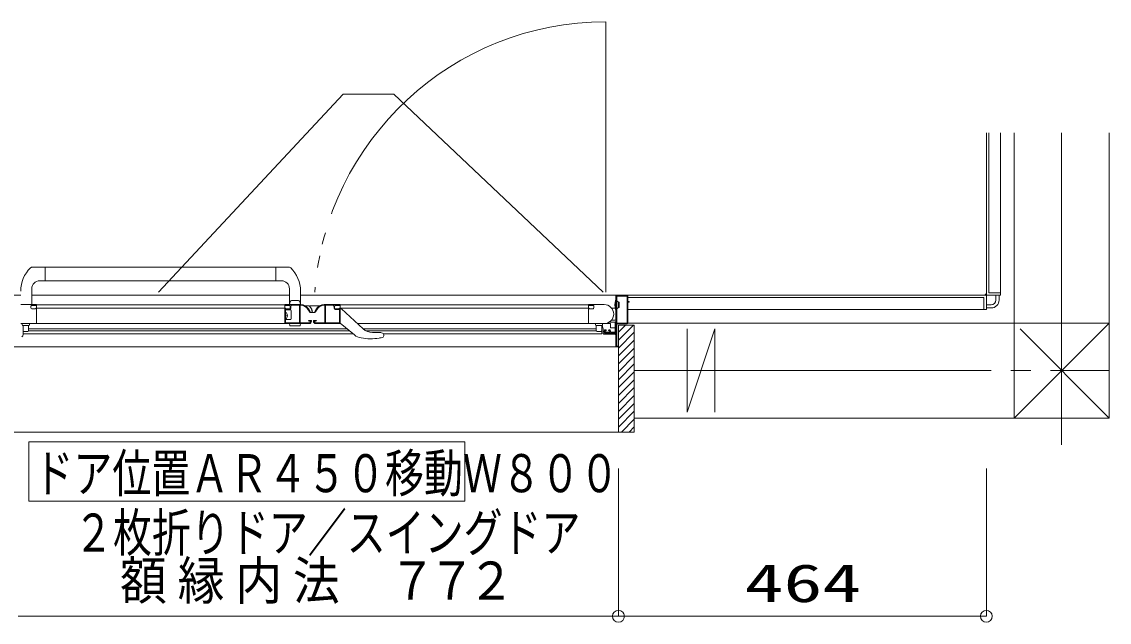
# Model space of a CAD drawing. Units: millimetres on the paper. Extents: x -305 to 305, y -152 to 152.
# Drawn here: x -120 to -65.1, y -71.4 to -41.1 of the extents above; entities that cross this region are included whole.
import ezdxf
from ezdxf.enums import TextEntityAlignment as Align

# ---------------------------------------------------------------- set-up
doc = ezdxf.new("R2010")
doc.units = ezdxf.units.MM
doc.linetypes.add('LONG_CHAIN', pattern=[21, 18, -1, 1, -1])
doc.linetypes.add('LONG_DOUBLE_CHAIN', pattern=[21.8, 18, -1, 0.6, -0.6, 0.6, -1])
doc.layers.add('0-0_0', color=7, linetype='Continuous', lineweight=9)
doc.layers.add('0-1_VIEW0001', color=7, linetype='Continuous', lineweight=9)
doc.styles.add('ＭＳ ゴシック', font='')
doc.styles.get('ＭＳ ゴシック').set_extended_font_data('MS Gothic')

# ---------------------------------------------------------------- blocks, each defined once
blk = doc.blocks.new('_ORIGIN')
at = {"layer": '0-0_0'}
blk.add_line((0, 0), (-1, 0), dxfattribs=at)
blk.add_circle((0, 0), 0.5, dxfattribs=at)

msp = doc.modelspace()

# ---------------------------------------------------------------- linework, layer by layer
at = {"layer": '0-1_VIEW0001', "linetype": 'LONG_DOUBLE_CHAIN'}
for p, q in [((-90.517, -41.094), (-90.517, -54.736)), ((-103.76, -44.746), (-113.084, -54.736)), ((-103.76, -44.746), (-101.208, -44.746)), ((-101.208, -44.746), (-90.647, -54.736))]:
    msp.add_line(p, q, dxfattribs=at)
at = {"layer": '0-1_VIEW0001'}
for p, q in [((-71.317, -46.695), (-71.317, -54.876)), ((-71.317, -46.695), (-71.317, -54.777)), ((-71.197, -46.695), (-71.197, -54.776)), ((-70.597, -46.695), (-70.597, -54.896)), ((-69.917, -46.695), (-69.917, -61.096)), ((-65.117, -46.695), (-65.117, -61.095)), ((-119.484, -53.484), (-106.47, -53.484)), ((-118.796, -54.164), (-118.796, -53.484)), ((-107.157, -54.164), (-107.157, -53.484)), ((-119.076, -54.164), (-106.876, -54.164)), ((-119.476, -55.364), (-119.476, -54.564)), ((-106.477, -55.364), (-106.477, -54.564)), ((-105.917, -54.682), (-105.917, -55.364)), ((-71.197, -54.776), (-70.597, -54.776)), ((-120.037, -55.364), (-119.249, -55.364)), ((-119.477, -54.896), (-106.477, -54.896)), ((-119.243, -55.408), (-119.254, -55.415)), ((-106.717, -55.376), (-119.237, -55.376)), ((-119.237, -55.376), (-119.237, -55.397)), ((-106.717, -55.397), (-106.717, -55.376)), ((-106.717, -56.316), (-106.717, -55.376)), ((-106.7, -55.415), (-106.711, -55.408)), ((-106.705, -55.364), (-105.916, -55.364)), ((-106.477, -55.364), (-106.436, -55.209)), ((-106.017, -55.164), (-106.378, -55.164)), ((-106.345, -55.4), (-105.985, -55.4)), ((-105.973, -55.412), (-105.973, -56.276)), ((-105.917, -55.364), (-105.959, -55.209)), ((-105.937, -55.412), (-105.937, -56.276)), ((-105.916, -55.4), (-105.925, -55.4)), ((-71.337, -54.896), (-105.917, -54.896)), ((-105.917, -54.896), (-71.436, -54.896)), ((-105.917, -54.896), (-90.017, -54.896)), ((-103.929, -55.364), (-104.718, -55.364)), ((-104.718, -55.4), (-104.709, -55.4)), ((-104.697, -55.412), (-104.697, -56.276)), ((-104.661, -55.412), (-104.661, -56.276)), ((-104.289, -55.4), (-104.649, -55.4)), ((-103.934, -55.415), (-103.923, -55.408)), ((-103.917, -55.376), (-103.917, -56.324)), ((-103.917, -55.376), (-91.397, -55.376)), ((-103.917, -55.397), (-103.917, -55.376)), ((-91.397, -55.376), (-91.397, -56.324)), ((-91.397, -55.376), (-91.397, -55.397)), ((-91.391, -55.408), (-91.38, -55.415)), ((-90.597, -55.364), (-91.385, -55.364)), ((-90.017, -57.496), (-90.017, -54.896)), ((-89.997, -55.136), (-90.013, -55.136)), ((-89.997, -54.916), (-89.997, -56.752)), ((-89.985, -55.202), (-89.969, -55.202)), ((-89.437, -54.896), (-89.977, -54.896)), ((-89.957, -54.944), (-89.957, -56.288)), ((-89.445, -54.932), (-89.945, -54.932)), ((-89.877, -55.516), (-89.877, -55.236)), ((-89.837, -55.236), (-89.837, -55.516)), ((-89.433, -56.288), (-89.433, -54.944)), ((-89.397, -55.204), (-89.397, -54.936)), ((-71.437, -55.016), (-89.397, -55.016)), ((-89.397, -56.296), (-89.397, -55.26)), ((-89.345, -55.216), (-89.385, -55.216)), ((-89.385, -55.248), (-89.345, -55.248)), ((-89.337, -55.24), (-89.337, -55.224)), ((-71.437, -55.016), (-71.437, -55.616)), ((-71.317, -54.916), (-71.317, -55.616)), ((-71.077, -55.376), (-71.317, -55.376)), ((-71.297, -54.896), (-70.597, -54.896)), ((-70.837, -55.136), (-70.837, -54.896)), ((-70.677, -55.137), (-70.677, -54.896)), ((-119.517, -55.436), (-119.517, -55.536)), ((-119.26, -55.416), (-119.497, -55.416)), ((-119.477, -55.576), (-119.297, -55.576)), ((-119.265, -55.544), (-119.26, -55.544)), ((-119.254, -55.546), (-119.243, -55.553)), ((-119.237, -55.544), (-106.717, -55.544)), ((-119.237, -55.563), (-119.237, -56.316)), ((-106.711, -55.553), (-106.7, -55.546)), ((-106.457, -55.416), (-106.694, -55.416)), ((-106.694, -55.544), (-106.689, -55.544)), ((-106.437, -55.624), (-106.677, -55.624)), ((-106.677, -56.276), (-106.677, -55.624)), ((-106.677, -55.844), (-106.677, -55.798)), ((-106.665, -55.612), (-106.465, -55.612)), ((-106.657, -55.576), (-106.477, -55.576)), ((-106.578, -55.907), (-106.613, -55.907)), ((-106.437, -55.536), (-106.437, -55.436)), ((-106.405, -55.552), (-106.405, -55.46)), ((-106.397, -55.664), (-106.397, -56.084)), ((-105.677, -55.428), (-105.492, -55.428)), ((-105.485, -55.703), (-105.531, -55.622)), ((-105.5, -55.604), (-105.44, -55.708)), ((-105.441, -55.713), (-105.441, -55.752)), ((-105.429, -55.764), (-105.336, -55.764)), ((-105.342, -55.436), (-105.427, -55.436)), ((-104.956, -55.428), (-105.317, -55.428)), ((-105.205, -55.764), (-105.299, -55.764)), ((-105.134, -55.604), (-105.194, -55.708)), ((-105.193, -55.713), (-105.193, -55.752)), ((-105.149, -55.703), (-105.102, -55.622)), ((-104.229, -55.552), (-104.229, -55.46)), ((-104.197, -55.536), (-104.197, -55.436)), ((-104.177, -55.416), (-103.94, -55.416)), ((-103.969, -55.612), (-104.169, -55.612)), ((-103.977, -55.576), (-104.157, -55.576)), ((-103.957, -56.276), (-103.957, -55.624)), ((-103.94, -55.544), (-103.945, -55.544)), ((-103.923, -55.553), (-103.934, -55.546)), ((-91.397, -55.544), (-103.917, -55.544)), ((-103.917, -56.316), (-103.917, -55.563)), ((-103.917, -55.584), (-103.857, -55.584)), ((-103.857, -55.584), (-102.757, -56.59)), ((-91.397, -55.563), (-91.397, -56.316)), ((-91.38, -55.546), (-91.391, -55.553)), ((-91.374, -55.416), (-91.137, -55.416)), ((-91.369, -55.544), (-91.374, -55.544)), ((-91.157, -55.576), (-91.337, -55.576)), ((-91.117, -55.436), (-91.117, -55.536)), ((-90.043, -55.544), (-90.222, -55.544)), ((-89.997, -55.616), (-90.013, -55.616)), ((-89.985, -55.55), (-89.969, -55.55)), ((-89.877, -55.516), (-89.94, -55.564)), ((-89.837, -55.516), (-89.877, -55.516)), ((-71.317, -55.616), (-89.397, -55.616)), ((-71.077, -55.536), (-71.317, -55.536)), ((-119.245, -56.324), (-120.037, -56.324)), ((-119.957, -56.324), (-119.957, -56.384)), ((-119.637, -56.424), (-119.917, -56.424)), ((-119.917, -56.887), (-119.917, -56.424)), ((-119.637, -56.684), (-119.637, -56.424)), ((-119.597, -56.384), (-119.597, -56.324)), ((-106.717, -56.324), (-106.717, -56.124)), ((-106.717, -56.257), (-106.717, -56.184)), ((-106.717, -56.3), (-106.717, -56.257)), ((-106.717, -56.304), (-106.717, -56.3)), ((-106.677, -56.324), (-106.709, -56.324)), ((-106.677, -56.09), (-106.677, -56.044)), ((-106.677, -56.124), (-106.437, -56.124)), ((-105.981, -56.284), (-106.669, -56.284)), ((-106.477, -56.324), (-106.451, -56.423)), ((-105.971, -56.444), (-106.424, -56.444)), ((-105.917, -56.324), (-105.944, -56.423)), ((-105.929, -56.284), (-105.461, -56.284)), ((-105.505, -56.16), (-105.385, -56.16)), ((-105.441, -56.2), (-105.482, -56.2)), ((-105.421, -56.244), (-105.421, -56.22)), ((-105.365, -56.18), (-105.365, -56.204)), ((-105.269, -56.18), (-105.269, -56.204)), ((-105.129, -56.16), (-105.249, -56.16)), ((-105.213, -56.244), (-105.213, -56.22)), ((-105.193, -56.2), (-105.151, -56.2)), ((-104.705, -56.284), (-105.173, -56.284)), ((-105.149, -56.324), (-103.925, -56.324)), ((-104.653, -56.284), (-103.965, -56.284)), ((-103.201, -56.895), (-103.917, -56.304)), ((-90.277, -56.324), (-103.048, -56.324)), ((-91.037, -56.384), (-91.037, -56.324)), ((-90.997, -56.424), (-90.717, -56.424)), ((-90.997, -56.684), (-90.997, -56.424)), ((-90.717, -56.835), (-90.717, -56.424)), ((-90.677, -56.324), (-90.677, -56.384)), ((-90.677, -56.324), (-90.597, -56.324)), ((-90.337, -56.245), (-90.045, -56.245)), ((-90.057, -56.144), (-90.222, -56.144)), ((-90.037, -56.253), (-90.037, -56.804)), ((-89.957, -57.444), (-89.957, -56.348)), ((-89.945, -56.3), (-89.445, -56.3)), ((-89.945, -56.336), (-89.437, -56.336)), ((-89.877, -56.396), (-89.877, -61.796)), ((-89.877, -57.156), (-89.117, -56.396)), ((-89.877, -56.756), (-89.517, -56.396)), ((-89.877, -56.396), (-89.077, -56.396)), ((-89.397, -56.295), (-65.116, -56.295)), ((-89.077, -61.796), (-89.077, -56.396)), ((-69.917, -61.096), (-65.116, -56.295)), ((-103.263, -56.838), (-119.917, -56.838)), ((-119.877, -56.724), (-119.677, -56.724)), ((-103.578, -56.584), (-119.637, -56.584)), ((-103.442, -56.696), (-119.637, -56.696)), ((-103.198, -56.892), (-103.201, -56.895)), ((-102.858, -57.047), (-102.859, -57.05)), ((-90.997, -56.581), (-102.767, -56.581)), ((-90.997, -56.693), (-102.609, -56.693)), ((-102.288, -56.772), (-101.957, -56.771)), ((-101.95, -57.057), (-101.95, -57.053)), ((-101.922, -56.771), (-101.922, -56.771)), ((-101.853, -57.04), (-101.843, -57.037)), ((-101.843, -57.037), (-101.756, -57.004)), ((-90.717, -56.835), (-101.717, -56.835)), ((-101.717, -56.889), (-101.717, -56.948)), ((-90.757, -56.724), (-90.957, -56.724)), ((-90.037, -56.854), (-90.617, -56.854)), ((-90.597, -56.684), (-90.597, -56.764)), ((-90.505, -56.644), (-90.557, -56.644)), ((-90.009, -56.804), (-90.557, -56.804)), ((-90.553, -56.752), (-90.553, -56.696)), ((-90.541, -56.684), (-90.505, -56.684)), ((-90.325, -56.764), (-90.541, -56.764)), ((-90.493, -56.672), (-90.493, -56.656)), ((-90.373, -56.656), (-90.373, -56.672)), ((-90.317, -56.644), (-90.361, -56.644)), ((-90.361, -56.684), (-90.325, -56.684)), ((-90.313, -56.696), (-90.313, -56.752)), ((-90.277, -56.752), (-90.277, -56.684)), ((-90.009, -56.764), (-90.265, -56.764)), ((-90.049, -56.87), (-90.037, -56.87)), ((-89.997, -56.816), (-89.997, -57.484)), ((-89.877, -57.556), (-89.077, -56.756)), ((-86.418, -56.595), (-86.418, -60.795)), ((-86.417, -60.796), (-85.017, -56.596)), ((-85.018, -56.595), (-85.018, -60.795)), ((-69.617, -56.595), (-65.117, -61.095)), ((-89.985, -57.496), (-89.889, -57.496)), ((-89.889, -57.456), (-89.945, -57.456)), ((-89.877, -57.956), (-89.077, -57.156)), ((-89.877, -57.484), (-89.877, -57.468)), ((-89.877, -58.356), (-89.077, -57.556)), ((-89.877, -58.756), (-89.077, -57.956)), ((-89.877, -59.156), (-89.077, -58.356)), ((-89.877, -59.556), (-89.077, -58.756)), ((-89.877, -59.956), (-89.077, -59.156)), ((-89.877, -60.356), (-89.077, -59.556)), ((-89.877, -60.756), (-89.077, -59.956)), ((-89.877, -61.152), (-89.077, -60.352)), ((-89.877, -61.548), (-89.077, -60.748)), ((-89.729, -61.796), (-89.077, -61.144)), ((-89.077, -61.095), (-65.117, -61.095)), ((-89.078, -61.796), (-121.557, -61.796)), ((-89.333, -61.796), (-89.077, -61.54)), ((-119.629, -65.291), (-119.629, -62.291)), ((-119.629, -62.291), (-97.629, -62.291)), ((-97.629, -65.291), (-97.629, -62.291)), ((-89.877, -63.635), (-89.877, -71.094)), ((-89.877, -63.635), (-89.877, -71.094)), ((-71.317, -63.635), (-71.317, -71.094)), ((-119.629, -65.291), (-97.629, -65.291)), ((-120.157, -71.094), (-90.477, -71.094)), ((-89.277, -71.094), (-71.917, -71.094))]:
    msp.add_line(p, q, dxfattribs=at)
at = {"layer": '0-1_VIEW0001', "linetype": 'LONG_CHAIN'}
for p, q in [((-67.517, -46.695), (-67.517, -62.438)), ((-89.077, -58.695), (-65.117, -58.695))]:
    msp.add_line(p, q, dxfattribs=at)
at = {"layer": '0-1_VIEW0001'}
for points in [[(-90.017, -57.496), (-120.617, -57.496), (-120.617, -54.896), (-120.037, -54.896)], [(-119.254, -55.415), (-119.257, -55.416), (-119.26, -55.416)], [(-119.249, -55.364), (-119.24, -55.368), (-119.237, -55.376)], [(-119.237, -55.397), (-119.238, -55.403), (-119.243, -55.408)], [(-119.237, -55.376), (-119.237, -56.324), (-105.485, -56.324)], [(-106.717, -55.376), (-106.713, -55.368), (-106.705, -55.364)], [(-106.711, -55.408), (-106.715, -55.403), (-106.717, -55.397)], [(-106.694, -55.416), (-106.697, -55.416), (-106.7, -55.415)], [(-106.405, -55.46), (-106.387, -55.418), (-106.345, -55.4)], [(-105.985, -55.4), (-105.976, -55.404), (-105.973, -55.412)], [(-105.925, -55.4), (-105.933, -55.404), (-105.937, -55.412)], [(-105.916, -55.364), (-105.792, -55.382), (-105.676, -55.429), (-105.577, -55.506), (-105.5, -55.604)], [(-105.531, -55.622), (-105.603, -55.531), (-105.694, -55.46), (-105.801, -55.416), (-105.916, -55.4)], [(-104.718, -55.364), (-104.842, -55.382), (-104.958, -55.429), (-105.056, -55.506), (-105.134, -55.604)], [(-105.102, -55.622), (-105.031, -55.531), (-104.94, -55.46), (-104.833, -55.416), (-104.718, -55.4)], [(-104.709, -55.4), (-104.7, -55.404), (-104.697, -55.412)], [(-104.649, -55.4), (-104.657, -55.404), (-104.661, -55.412)], [(-104.229, -55.46), (-104.246, -55.418), (-104.289, -55.4)], [(-103.94, -55.416), (-103.937, -55.416), (-103.934, -55.415)], [(-103.917, -55.376), (-103.92, -55.368), (-103.929, -55.364)], [(-103.923, -55.408), (-103.918, -55.403), (-103.917, -55.397)], [(-91.385, -55.364), (-91.393, -55.368), (-91.397, -55.376)], [(-91.397, -55.397), (-91.395, -55.403), (-91.391, -55.408)], [(-91.38, -55.415), (-91.377, -55.416), (-91.374, -55.416)], [(-89.977, -54.896), (-89.991, -54.902), (-89.997, -54.916)], [(-89.945, -54.932), (-89.953, -54.936), (-89.957, -54.944)], [(-89.837, -55.236), (-89.877, -55.236), (-89.94, -55.189)], [(-89.433, -54.944), (-89.436, -54.936), (-89.445, -54.932)], [(-89.397, -54.936), (-89.409, -54.908), (-89.437, -54.896)], [(-89.385, -55.216), (-89.393, -55.213), (-89.397, -55.204)], [(-89.397, -55.26), (-89.393, -55.252), (-89.385, -55.248)], [(-89.337, -55.224), (-89.339, -55.219), (-89.345, -55.216)], [(-89.345, -55.248), (-89.339, -55.246), (-89.337, -55.24)], [(-119.497, -55.416), (-119.511, -55.422), (-119.517, -55.436)], [(-119.517, -55.536), (-119.505, -55.565), (-119.477, -55.576)], [(-119.297, -55.576), (-119.283, -55.57), (-119.277, -55.556), (-119.273, -55.548), (-119.265, -55.544)], [(-119.26, -55.544), (-119.257, -55.545), (-119.254, -55.546)], [(-119.243, -55.553), (-119.238, -55.557), (-119.237, -55.563)], [(-106.717, -55.563), (-106.715, -55.557), (-106.711, -55.553)], [(-106.7, -55.546), (-106.697, -55.545), (-106.694, -55.544)], [(-106.689, -55.544), (-106.68, -55.548), (-106.677, -55.556), (-106.671, -55.57), (-106.657, -55.576)], [(-106.677, -55.624), (-106.673, -55.616), (-106.665, -55.612)], [(-106.578, -55.941), (-106.613, -55.941), (-106.613, -55.907)], [(-106.477, -55.576), (-106.449, -55.565), (-106.437, -55.536)], [(-106.465, -55.612), (-106.422, -55.595), (-106.405, -55.552)], [(-106.437, -55.436), (-106.443, -55.422), (-106.457, -55.416)], [(-105.44, -55.708), (-105.458, -55.744), (-105.484, -55.713), (-105.483, -55.708), (-105.485, -55.703)], [(-105.194, -55.708), (-105.175, -55.744), (-105.15, -55.713), (-105.151, -55.708), (-105.149, -55.703)], [(-104.169, -55.612), (-104.211, -55.595), (-104.229, -55.552)], [(-104.197, -55.436), (-104.191, -55.422), (-104.177, -55.416)], [(-104.157, -55.576), (-104.185, -55.565), (-104.197, -55.536)], [(-103.945, -55.544), (-103.953, -55.548), (-103.957, -55.556), (-103.963, -55.57), (-103.977, -55.576)], [(-103.957, -55.624), (-103.96, -55.616), (-103.969, -55.612)], [(-103.934, -55.546), (-103.937, -55.545), (-103.94, -55.544)], [(-103.917, -55.563), (-103.918, -55.557), (-103.923, -55.553)], [(-91.391, -55.553), (-91.395, -55.557), (-91.397, -55.563)], [(-91.374, -55.544), (-91.377, -55.545), (-91.38, -55.546)], [(-91.337, -55.576), (-91.351, -55.57), (-91.357, -55.556), (-91.36, -55.548), (-91.369, -55.544)], [(-91.117, -55.536), (-91.129, -55.565), (-91.157, -55.576)], [(-91.137, -55.416), (-91.123, -55.422), (-91.117, -55.436)], [(-119.237, -56.316), (-119.239, -56.322), (-119.245, -56.324)], [(-106.709, -56.324), (-106.715, -56.322), (-106.717, -56.316)], [(-106.669, -56.284), (-106.675, -56.282), (-106.677, -56.276)], [(-105.973, -56.276), (-105.975, -56.282), (-105.981, -56.284)], [(-105.937, -56.276), (-105.935, -56.282), (-105.929, -56.284)], [(-105.482, -56.2), (-105.486, -56.201), (-105.49, -56.203), (-105.527, -56.192), (-105.505, -56.16)], [(-105.421, -56.22), (-105.427, -56.206), (-105.441, -56.2)], [(-105.385, -56.16), (-105.371, -56.166), (-105.365, -56.18)], [(-105.249, -56.16), (-105.263, -56.166), (-105.269, -56.18)], [(-105.213, -56.22), (-105.207, -56.206), (-105.193, -56.2)], [(-105.151, -56.2), (-105.147, -56.201), (-105.144, -56.203), (-105.106, -56.192), (-105.129, -56.16)], [(-104.697, -56.276), (-104.699, -56.282), (-104.705, -56.284)], [(-104.661, -56.276), (-104.659, -56.282), (-104.653, -56.284)], [(-103.965, -56.284), (-103.959, -56.282), (-103.957, -56.276)], [(-103.925, -56.324), (-103.919, -56.322), (-103.917, -56.316)], [(-91.397, -56.316), (-91.395, -56.322), (-91.389, -56.324)], [(-90.695, -56.415), (-90.692, -56.427), (-90.687, -56.446), (-90.682, -56.466), (-90.677, -56.487)], [(-90.649, -56.822), (-90.649, -56.595), (-90.677, -56.487)], [(-90.037, -56.538), (-90.277, -56.538), (-90.277, -56.324)], [(-89.957, -56.288), (-89.953, -56.297), (-89.945, -56.3)], [(-89.957, -56.348), (-89.953, -56.34), (-89.945, -56.336)], [(-89.445, -56.3), (-89.436, -56.297), (-89.433, -56.288)], [(-89.437, -56.336), (-89.409, -56.325), (-89.397, -56.296)], [(-101.843, -57.037), (-101.845, -57.038), (-101.858, -57.04), (-101.882, -57.044), (-101.913, -57.048), (-101.95, -57.053)], [(-90.557, -56.644), (-90.585, -56.656), (-90.597, -56.684)], [(-90.597, -56.764), (-90.585, -56.793), (-90.557, -56.804)], [(-90.553, -56.696), (-90.549, -56.688), (-90.541, -56.684)], [(-90.541, -56.764), (-90.549, -56.761), (-90.553, -56.752)], [(-90.493, -56.656), (-90.496, -56.648), (-90.505, -56.644)], [(-90.505, -56.684), (-90.496, -56.681), (-90.493, -56.672)], [(-90.361, -56.644), (-90.369, -56.648), (-90.373, -56.656)], [(-90.373, -56.672), (-90.369, -56.681), (-90.361, -56.684)], [(-90.325, -56.684), (-90.316, -56.688), (-90.313, -56.696)], [(-90.313, -56.752), (-90.316, -56.761), (-90.325, -56.764)], [(-90.277, -56.684), (-90.289, -56.656), (-90.317, -56.644)], [(-90.265, -56.764), (-90.273, -56.761), (-90.277, -56.752)], [(-90.049, -56.87), (-90.047, -56.872), (-90.044, -56.874), (-90.042, -56.876), (-90.04, -56.878), (-90.039, -56.88), (-90.038, -56.881), (-90.037, -56.881), (-90.037, -56.882)], [(-89.997, -56.752), (-90, -56.761), (-90.009, -56.764)], [(-90.009, -56.804), (-90, -56.808), (-89.997, -56.816)], [(-89.997, -57.484), (-89.993, -57.493), (-89.985, -57.496)], [(-89.945, -57.456), (-89.953, -57.453), (-89.957, -57.444)], [(-89.877, -57.468), (-89.88, -57.46), (-89.889, -57.456)], [(-89.889, -57.496), (-89.88, -57.493), (-89.877, -57.484)]]:
    msp.add_lwpolyline(points, dxfattribs=at)
at = {"layer": '0-1_VIEW0001', "linetype": 'LONG_DOUBLE_CHAIN'}
msp.add_arc((-90.517, -55.82), 14.726, 90, 175.7784, dxfattribs=at)
at = {"layer": '0-1_VIEW0001'}
for centre, radius, start, end in [((-118.396, -54.682), 1.64, 134.2201, 180), ((-119.484, -53.564), 0.08, 90, 134.2201), ((-106.469, -53.564), 0.08, 45.7799, 90), ((-107.557, -54.682), 1.64, 0, 45.7799), ((-119.076, -54.564), 0.4, 90, 180), ((-106.877, -54.564), 0.4, 0, 90), ((-71.437, -54.776), 0.12, 270, 0), ((-106.378, -55.224), 0.06, 90, 165), ((-106.017, -55.224), 0.06, 15, 90), ((-90.597, -55.844), 0.48, 270, 90), ((-89.014, -55.376), 1.043, 167.576, 192.424), ((-90.013, -55.156), 0.02, 90, 167.576), ((-89.985, -55.19), 0.012, 180, 270), ((-89.969, -55.19), 0.012, 270, 340.5288), ((-89.947, -55.198), 0.012, 52.8391, 160.5288), ((-71.337, -54.916), 0.02, 360, 90), ((-71.297, -54.876), 0.02, 180, 270), ((-71.077, -55.136), 0.4, 270, 0), ((-71.077, -55.136), 0.24, 270, 0), ((-106.666, -55.765), 0.011, 52.2859, 180), ((-106.789, -55.924), 0.212, 4.5994, 52.2859), ((-106.789, -55.924), 0.212, 307.7141, 355.4006), ((-106.437, -55.664), 0.04, 0, 90), ((-105.492, -55.468), 0.04, 39.4456, 90), ((-105.949, -55.844), 0.632, 8.5307, 39.4456), ((-105.429, -55.752), 0.012, 180, 270), ((-105.427, -55.448), 0.012, 90, 217.3828), ((-105.945, -55.844), 0.64, 8.1091, 37.3828), ((-105.317, -55.468), 0.04, 90, 121.2592), ((-105.336, -55.752), 0.012, 270, 8.5307), ((-105.299, -55.752), 0.012, 188.1091, 270), ((-105.205, -55.752), 0.012, 270, 0), ((-90.013, -55.596), 0.02, 192.424, 270), ((-89.985, -55.562), 0.012, 90, 180), ((-89.969, -55.562), 0.012, 19.4712, 90), ((-89.947, -55.554), 0.012, 199.4712, 307.1608), ((-119.917, -56.384), 0.04, 180, 270), ((-119.637, -56.384), 0.04, 270, 0), ((-106.666, -56.083), 0.011, 180, 307.7141), ((-106.424, -56.416), 0.028, 195, 270), ((-106.437, -56.084), 0.04, 270, 0), ((-105.971, -56.416), 0.028, 270, 345), ((-105.485, -56.204), 0.12, 270, 0), ((-105.461, -56.244), 0.04, 270, 0), ((-105.149, -56.204), 0.12, 180, 270), ((-105.173, -56.244), 0.04, 180, 270), ((-90.997, -56.384), 0.04, 180, 270), ((-90.717, -56.384), 0.04, 270, 0), ((-90.057, -56.104), 0.04, 270, 0), ((-90.045, -56.253), 0.008, 0, 90), ((-120.034, -56.884), 0.118, 295.7869, 1.5374), ((-119.877, -56.684), 0.04, 180, 270), ((-119.677, -56.684), 0.04, 270, 0), ((-102.743, -56.34), 0.72, 230.4856, 260.6984), ((-102.385, -54.154), 2.935, 260.6984, 278.5184), ((-102.289, -56.078), 0.693, 227.5638, 270.1113), ((-101.917, -75.183), 18.412, 90.0166, 90.1273), ((-101.922, -55.935), 0.836, 269.9965, 270.4865), ((-101.915, -57.048), 0.277, 89.9707, 90.7402), ((-101.914, -57.051), 0.28, 54.184, 91.096), ((-101.777, -56.948), 0.06, 290.9739, 360), ((-101.797, -56.889), 0.08, 360, 54.184), ((-90.957, -56.684), 0.04, 180, 270), ((-90.757, -56.684), 0.04, 270, 0), ((-90.617, -56.822), 0.032, 180, 270), ((-90.037, -56.562), 0.02, 0, 90), ((-90.037, -56.862), 0.008, 0, 90), ((-90.037, -56.862), 0.008, 270, 0), ((-90.037, -56.862), 0.02, 270, 0)]:
    msp.add_arc(centre, radius, start, end, dxfattribs=at)

# ---------------------------------------------------------------- block references
at = {"layer": '0-1_VIEW0001', "xscale": 0.6, "yscale": 0.6}
for p in [(-89.877, -71.094), (-71.317, -71.094)]:
    msp.add_blockref('_ORIGIN', p, dxfattribs=at)
at = {"layer": '0-1_VIEW0001', "xscale": 0.6, "yscale": 0.6, "rotation": 180}
msp.add_blockref('_ORIGIN', (-89.877, -71.094), dxfattribs=at)

# ---------------------------------------------------------------- texts
at = {"layer": '0-1_VIEW0001', "style": 'ＭＳ ゴシック'}
for s, width, p in [('ドア位置ＡＲ４５０移動Ｗ８００', 0.75, (-119.343, -65.41)), ('２枚折りドア／スイングドア', 0.75, (-117.343, -68.408)), ('額', 0.9, (-115.023, -70.828)), ('縁', 0.9, (-112.115, -70.828)), ('内', 0.9, (-109.207, -70.828)), ('法', 0.9, (-106.299, -70.828)), ('７', 0.9, (-101.459, -70.828)), ('７', 0.9, (-99.471, -70.828)), ('２', 0.9, (-97.483, -70.828)), ('464', 1.5, (-83.511, -70.955))]:
    msp.add_text(s, height=1.921, dxfattribs=dict(at, width=width)).set_placement(p, align=Align.BOTTOM_LEFT)

doc.saveas('drawing.dxf')
